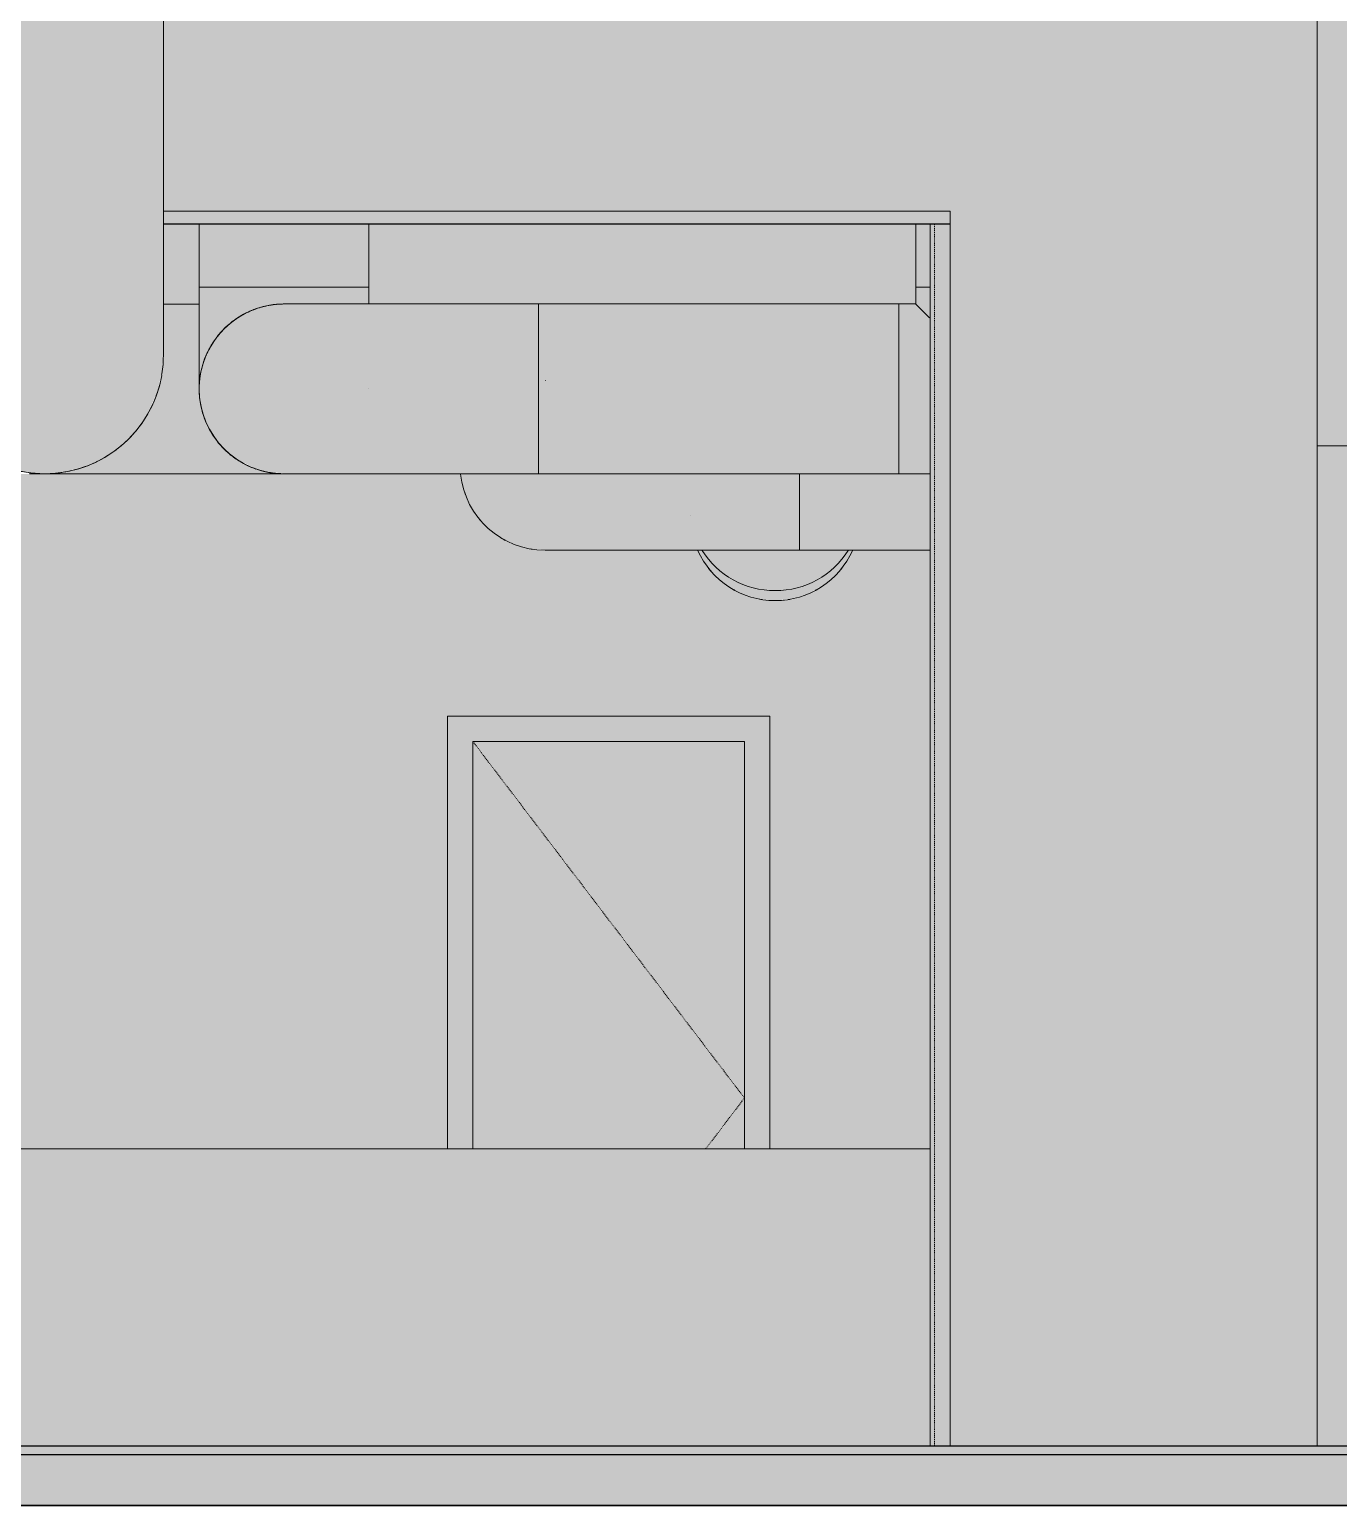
# Model space of a CAD drawing. Header units: inches. Extents: x -55396 to -733, y -290 to 853.
# Drawn here: x -13740.7 to -13586.5, y -6 to 167.9 of the extents above; entities that cross this region are included whole.
import ezdxf

# ---------------------------------------------------------------- set-up
doc = ezdxf.new("R2010")
doc.units = ezdxf.units.IN
doc.header["$MEASUREMENT"] = 0
doc.linetypes.add('Dash 1_16_', pattern=[0.125, 0.0625, -0.0625])
doc.linetypes.add('Hidden 1_8_', pattern=[0.1875, 0.125, -0.0625])
for name, color, linetype, lineweight in [('A-DOOR', 31, 'Continuous', 9), ('A-DOOR-FRAM', 31, 'Continuous', 9), ('A-FLOR', 192, 'Continuous', 9), ('A-WALL-PATT', 111, 'Continuous', 25), ('C-BLDG-PADS', 91, 'Continuous', 9), ('C-TOPO', 7, 'Continuous', 9), ('I-WALL', 2, 'Continuous', 9), ('L-SITE-WALL', 31, 'Continuous', 9), ('M-HVAC-DUCT', 70, 'Continuous', 9), ('M-HVAC-DUCT-ANNO', 70, 'Continuous', 9), ('Q-CASE', 31, 'Continuous', 9), ('S-BEAM', 12, 'Continuous', 9), ('S-COLS', 52, 'Continuous', 9)]:
    doc.layers.add(name, color=color, linetype=linetype, lineweight=lineweight)

# ---------------------------------------------------------------- blocks, each defined once
blk = doc.blocks.new('Casework 1 - Casework 1-456223-Section 6')
at = {"layer": 'Q-CASE'}
blk.add_hatch(color=256, dxfattribs=at).paths.add_polyline_path([(-25810.96, 1), (-25742.02, 1), (-25742.02, 36), (-25850.02, 36), (-25850.02, 1)], flags=0)
for p, q in [((-25850.02, 36), (-25742.02, 36)), ((-25850.02, 1), (-25850.02, 36)), ((-25742.02, 36), (-25742.02, 1))]:
    blk.add_line(p, q, dxfattribs=at)
blk = doc.blocks.new('Single-Flush - 32_ x 84_-489871-Section 6')
at = {"layer": 'A-DOOR'}
blk.add_hatch(color=256, dxfattribs=at).paths.add_polyline_path([(-25777.32, 36), (-25763.89, 36), (-25763.89, 84), (-25795.89, 84), (-25795.89, 36)], flags=0)
at = {"layer": 'A-DOOR-FRAM'}
blk.add_hatch(color=256, dxfattribs=at).paths.add_polyline_path([(-25760.89, 36), (-25760.89, 87), (-25798.89, 87), (-25798.89, 36), (-25795.89, 36), (-25795.89, 84), (-25763.89, 84), (-25763.89, 36), (-25762.18, 36)], flags=0)
at = {"layer": 'A-DOOR', "linetype": 'Dash 1_16_'}
for p in [(-25795.89, 84), (-25768.46, 36)]:
    blk.add_line(p, (-25763.89, 42), dxfattribs=at)
at = {"layer": 'A-DOOR-FRAM'}
for p, q in [((-25760.89, 87), (-25798.89, 87)), ((-25798.89, 87), (-25798.89, 36)), ((-25760.89, 36), (-25760.89, 87)), ((-25795.89, 36), (-25795.89, 84)), ((-25795.89, 84), (-25763.89, 84)), ((-25763.89, 84), (-25763.89, 36))]:
    blk.add_line(p, q, dxfattribs=at)
blk = doc.blocks.new('Round Elbow - 1_5 D-V379-Section 6')
at = {"layer": 'M-HVAC-DUCT'}
for points in [[(-25958.54, 115.55), (-25958.54, 171.55), (-25972.54, 171.55), (-25972.46, 128.57), (-25972.28, 126.93), (-25971.61, 124.58), (-25970.42, 122.19), (-25969.04, 120.32), (-25967.54, 118.83), (-25965.33, 117.33), (-25963.33, 116.4), (-25960.97, 115.76)], [(-25958.54, 115.55), (-25956.01, 115.79), (-25953.33, 116.6), (-25951.54, 117.43), (-25949.19, 119.18), (-25947.82, 120.55), (-25946.42, 122.55), (-25945.26, 125.25), (-25944.72, 127.55), (-25944.54, 130.47), (-25944.54, 171.55), (-25958.54, 171.55), (-25958.54, 115.79)]]:
    blk.add_hatch(color=256, dxfattribs=at).paths.add_polyline_path(points, flags=0)
for p, q in [((-25972.54, 171.55), (-25958.54, 171.55)), ((-25958.54, 171.55), (-25944.54, 171.55))]:
    blk.add_line(p, q, dxfattribs=at)
at = {"layer": 'M-HVAC-DUCT', "flags": 128}
for points in [[(-25972.54, 171.55), (-25972.54, 169.87), (-25972.54, 168.2), (-25972.54, 166.52), (-25972.54, 164.86), (-25972.54, 163.21), (-25972.54, 161.57), (-25972.54, 159.94), (-25972.54, 158.34), (-25972.54, 156.76), (-25972.54, 155.2), (-25972.54, 153.66), (-25972.54, 152.16), (-25972.54, 150.68), (-25972.54, 149.24), (-25972.54, 147.84), (-25972.54, 146.47), (-25972.54, 145.14), (-25972.54, 143.86), (-25972.54, 142.62), (-25972.54, 141.42), (-25972.54, 140.28), (-25972.54, 139.18), (-25972.54, 138.14), (-25972.54, 137.15), (-25972.54, 136.21), (-25972.54, 135.33), (-25972.54, 134.51), (-25972.54, 133.75), (-25972.54, 133.05), (-25972.54, 132.41), (-25972.54, 131.83), (-25972.54, 131.31), (-25972.54, 130.87), (-25972.54, 130.48), (-25972.54, 130.16), (-25972.54, 129.91), (-25972.54, 129.72), (-25972.54, 129.61), (-25972.54, 129.55), (-25972.54, 129.55)], [(-25944.54, 129.55), (-25944.54, 129.59), (-25944.54, 129.69), (-25944.54, 129.85), (-25944.54, 130.09), (-25944.54, 130.39), (-25944.54, 130.76), (-25944.54, 131.19), (-25944.54, 131.68), (-25944.54, 132.24), (-25944.54, 132.87), (-25944.54, 133.55), (-25944.54, 134.3), (-25944.54, 135.1), (-25944.54, 135.97), (-25944.54, 136.89), (-25944.54, 137.86), (-25944.54, 138.89), (-25944.54, 139.98), (-25944.54, 141.11), (-25944.54, 142.29), (-25944.54, 143.52), (-25944.54, 144.79), (-25944.54, 146.11), (-25944.54, 147.46), (-25944.54, 148.86), (-25944.54, 150.29), (-25944.54, 151.76), (-25944.54, 153.25), (-25944.54, 154.78), (-25944.54, 156.33), (-25944.54, 157.91), (-25944.54, 159.51), (-25944.54, 161.13), (-25944.54, 162.76), (-25944.54, 164.41), (-25944.54, 166.07), (-25944.54, 167.74), (-25944.54, 169.42), (-25944.54, 171.1), (-25944.54, 171.55)]]:
    blk.add_lwpolyline(points, dxfattribs=at)
at = {"layer": 'M-HVAC-DUCT'}
for start, end in [(180, 190), (270, 350), (200, 270)]:
    blk.add_arc((-25958.54, 129.55), 14, start, end, dxfattribs=at)
blk = doc.blocks.new('Round Elbow - 1_5 D-V381-Section 6')
at = {"layer": 'M-HVAC-DUCT'}
blk.add_hatch(color=256, dxfattribs=at).paths.add_polyline_path([(-25761.01, 106.54), (-25757.39, 106.54), (-25757.39, 115.55), (-25797.29, 115.49), (-25797.2, 114.58), (-25796.49, 112.46), (-25795.7, 110.98), (-25794.46, 109.46), (-25792.95, 108.22), (-25790.84, 107.18), (-25788.97, 106.69), (-25786.52, 106.54), (-25761.81, 106.54)], flags=0)
for p, q in [((-25787.35, 126.54), (-25787.39, 126.54)), ((-25757.39, 115.48), (-25757.39, 106.54))]:
    blk.add_line(p, q, dxfattribs=at)
at = {"layer": 'M-HVAC-DUCT', "flags": 128}
blk.add_lwpolyline([(-25787.39, 106.54), (-25787.37, 106.54), (-25787.29, 106.54), (-25787.17, 106.54), (-25787.01, 106.54), (-25786.79, 106.54), (-25786.53, 106.54), (-25786.22, 106.54), (-25785.87, 106.54), (-25785.47, 106.54), (-25785.02, 106.54), (-25784.53, 106.54), (-25784, 106.54), (-25783.42, 106.54), (-25782.81, 106.54), (-25782.15, 106.54), (-25781.45, 106.54), (-25780.72, 106.54), (-25779.94, 106.54), (-25779.14, 106.54), (-25778.29, 106.54), (-25777.41, 106.54), (-25776.5, 106.54), (-25775.56, 106.54), (-25774.6, 106.54), (-25773.6, 106.54), (-25772.58, 106.54), (-25771.53, 106.54), (-25770.46, 106.54), (-25769.37, 106.54), (-25768.26, 106.54), (-25767.13, 106.54), (-25765.99, 106.54), (-25764.84, 106.54), (-25763.67, 106.54), (-25762.49, 106.54), (-25761.3, 106.54), (-25760.11, 106.54), (-25758.91, 106.54), (-25757.71, 106.54), (-25757.39, 106.54)], dxfattribs=at)
at = {"layer": 'M-HVAC-DUCT'}
blk.add_arc((-25787.39, 116.54), 10, 186.047, 270, dxfattribs=at)
blk = doc.blocks.new('Round Elbow - 1_5 D-V385-Section 6')
at = {"layer": 'M-HVAC-DUCT', "flags": 128}
for points in [[(-25859.52, 124.8), (-25859.6, 125), (-25859.77, 125.54), (-25859.92, 126.08), (-25860.05, 126.62), (-25860.15, 127.17), (-25860.24, 127.73), (-25860.3, 128.28), (-25860.34, 128.84), (-25860.36, 129.4), (-25860.36, 129.55)], [(-25832.36, 129.55), (-25832.37, 128.99), (-25832.4, 128.43), (-25832.46, 127.88), (-25832.54, 127.32), (-25832.57, 127.15)], [(-25832.6, 126.95), (-25832.64, 126.77), (-25832.76, 126.22), (-25832.9, 125.68), (-25833.07, 125.15), (-25833.2, 124.78)], [(-25858.27, 122.2), (-25858.43, 122.46), (-25858.7, 122.95), (-25858.96, 123.45), (-25859.19, 123.96), (-25859.41, 124.48), (-25859.5, 124.74)], [(-25833.21, 124.75), (-25833.25, 124.62), (-25833.46, 124.1), (-25833.69, 123.59), (-25833.94, 123.09), (-25834.21, 122.6), (-25834.5, 122.11), (-25834.8, 121.65), (-25835.13, 121.19), (-25835.47, 120.75), (-25835.62, 120.57)], [(-25855.38, 118.85), (-25855.59, 119.03), (-25856, 119.4), (-25856.4, 119.8), (-25856.78, 120.21), (-25857.15, 120.63), (-25857.5, 121.07), (-25857.83, 121.52), (-25858.14, 121.99), (-25858.24, 122.16)], [(-25836.03, 120.1), (-25836.21, 119.91), (-25836.6, 119.51), (-25837.01, 119.13), (-25837.44, 118.76), (-25837.88, 118.41), (-25838.33, 118.08), (-25838.79, 117.77), (-25839.27, 117.48), (-25839.76, 117.2), (-25840.09, 117.03)], [(-25835.64, 120.54), (-25835.83, 120.32), (-25836, 120.13)], [(-25852.59, 117.02), (-25852.82, 117.13), (-25853.31, 117.4), (-25853.79, 117.69), (-25854.26, 118), (-25854.72, 118.32), (-25855.16, 118.67), (-25855.34, 118.82)], [(-25851.16, 116.4), (-25851.29, 116.45), (-25851.81, 116.66), (-25852.32, 116.88), (-25852.57, 117.01)], [(-25840.11, 117.02), (-25840.26, 116.95), (-25840.77, 116.72), (-25841.28, 116.5), (-25841.54, 116.41)], [(-25848.82, 115.77), (-25849.14, 115.83), (-25849.69, 115.95), (-25850.23, 116.1), (-25850.76, 116.26), (-25851.13, 116.39)], [(-25847.68, 115.62), (-25848.03, 115.65), (-25848.59, 115.73), (-25848.77, 115.76)], [(-25846.36, 115.55), (-25846.92, 115.56), (-25847.48, 115.6), (-25847.62, 115.61)], [(-25842.55, 116.08), (-25842.88, 115.99), (-25843.43, 115.86), (-25843.98, 115.76), (-25844.53, 115.67), (-25845.09, 115.61), (-25845.65, 115.57), (-25846.21, 115.55), (-25846.36, 115.55)], [(-25841.58, 116.39), (-25841.81, 116.31), (-25842.34, 116.14), (-25842.5, 116.1)]]:
    blk.add_lwpolyline(points, dxfattribs=at)
blk = doc.blocks.new('Round Elbow - 1_5 D-928390-Section 6')
at = {"layer": 'M-HVAC-DUCT'}
for points in [[(-25788.14, 125.55), (-25788.14, 135.55), (-25818.14, 135.55), (-25820.09, 135.36), (-25822.09, 134.72), (-25823.8, 133.78), (-25825.21, 132.62), (-25826.45, 131.11), (-25827.38, 129.38), (-25827.95, 127.5), (-25828.14, 125.55), (-25792.32, 125.55)], [(-25788.14, 115.55), (-25788.14, 125.55), (-25828.14, 125.55), (-25827.95, 123.6), (-25827.24, 121.47), (-25826.46, 120), (-25825.21, 118.48), (-25823.7, 117.24), (-25821.59, 116.2), (-25819.72, 115.71), (-25817.27, 115.55), (-25791.76, 115.55)]]:
    blk.add_hatch(color=256, dxfattribs=at).paths.add_polyline_path(points, flags=0)
at = {"layer": 'M-HVAC-DUCT', "flags": 128}
for points in [[(-25828.14, 125.55), (-25828.13, 125.95), (-25828.11, 126.35), (-25828.07, 126.75), (-25828.01, 127.15), (-25827.94, 127.54), (-25827.85, 127.93), (-25827.75, 128.32), (-25827.63, 128.7), (-25827.5, 129.07), (-25827.35, 129.45), (-25827.19, 129.81), (-25827.01, 130.17), (-25826.82, 130.52), (-25826.61, 130.86), (-25826.39, 131.2), (-25826.16, 131.52), (-25825.92, 131.84), (-25825.66, 132.15), (-25825.39, 132.44), (-25825.11, 132.73), (-25824.81, 133), (-25824.51, 133.26), (-25824.2, 133.51), (-25823.87, 133.74), (-25823.54, 133.97), (-25823.2, 134.18), (-25822.85, 134.37), (-25822.5, 134.55), (-25822.13, 134.72), (-25821.76, 134.87), (-25821.39, 135.01), (-25821.01, 135.13), (-25820.62, 135.24), (-25820.23, 135.33), (-25819.84, 135.41), (-25819.44, 135.47), (-25819.05, 135.51), (-25818.65, 135.54), (-25818.25, 135.55), (-25818.14, 135.55)], [(-25788.14, 135.55), (-25789.34, 135.55), (-25790.54, 135.55), (-25791.73, 135.55), (-25792.92, 135.55), (-25794.1, 135.55), (-25795.27, 135.55), (-25796.43, 135.55), (-25797.58, 135.55), (-25798.71, 135.55), (-25799.82, 135.55), (-25800.92, 135.55), (-25801.99, 135.55), (-25803.05, 135.55), (-25804.08, 135.55), (-25805.08, 135.55), (-25806.06, 135.55), (-25807, 135.55), (-25807.92, 135.55), (-25808.81, 135.55), (-25809.66, 135.55), (-25810.48, 135.55), (-25811.26, 135.55), (-25812.01, 135.55), (-25812.72, 135.55), (-25813.38, 135.55), (-25814.01, 135.55), (-25814.6, 135.55), (-25815.14, 135.55), (-25815.64, 135.55), (-25816.1, 135.55), (-25816.51, 135.55), (-25816.88, 135.55), (-25817.2, 135.55), (-25817.48, 135.55), (-25817.7, 135.55), (-25817.88, 135.55), (-25818.02, 135.55), (-25818.1, 135.55), (-25818.14, 135.55), (-25818.14, 135.55)], [(-25818.14, 115.55), (-25818.54, 115.56), (-25818.94, 115.58), (-25819.34, 115.62), (-25819.73, 115.68), (-25820.13, 115.75), (-25820.52, 115.84), (-25820.9, 115.94), (-25821.29, 116.06), (-25821.66, 116.19), (-25822.04, 116.34), (-25822.4, 116.5), (-25822.76, 116.68), (-25823.11, 116.87), (-25823.45, 117.08), (-25823.79, 117.3), (-25824.11, 117.53), (-25824.43, 117.78), (-25824.73, 118.03), (-25825.03, 118.3), (-25825.31, 118.58), (-25825.59, 118.88), (-25825.85, 119.18), (-25826.1, 119.49), (-25826.33, 119.82), (-25826.56, 120.15), (-25826.76, 120.49), (-25826.96, 120.84), (-25827.14, 121.19), (-25827.31, 121.56), (-25827.46, 121.93), (-25827.6, 122.3), (-25827.72, 122.68), (-25827.83, 123.07), (-25827.92, 123.46), (-25827.99, 123.85), (-25828.05, 124.25), (-25828.1, 124.65), (-25828.13, 125.04), (-25828.14, 125.44), (-25828.14, 125.55)], [(-25818.14, 115.55), (-25818.12, 115.55), (-25818.05, 115.55), (-25817.93, 115.55), (-25817.76, 115.55), (-25817.54, 115.55), (-25817.28, 115.55), (-25816.97, 115.55), (-25816.62, 115.55), (-25816.22, 115.55), (-25815.77, 115.55), (-25815.28, 115.55), (-25814.75, 115.55), (-25814.18, 115.55), (-25813.56, 115.55), (-25812.9, 115.55), (-25812.2, 115.55), (-25811.47, 115.55), (-25810.7, 115.55), (-25809.89, 115.55), (-25809.04, 115.55), (-25808.16, 115.55), (-25807.26, 115.55), (-25806.32, 115.55), (-25805.35, 115.55), (-25804.35, 115.55), (-25803.33, 115.55), (-25802.28, 115.55), (-25801.21, 115.55), (-25800.12, 115.55), (-25799.01, 115.55), (-25797.88, 115.55), (-25796.74, 115.55), (-25795.59, 115.55), (-25794.42, 115.55), (-25793.24, 115.55), (-25792.05, 115.55), (-25790.86, 115.55), (-25789.66, 115.55), (-25788.46, 115.55), (-25788.14, 115.55)]]:
    blk.add_lwpolyline(points, dxfattribs=at)
at = {"layer": 'M-HVAC-DUCT'}
for start, end in [(89.9957, 179.9957), (179.9957, 269.9957)]:
    blk.add_arc((-25818.14, 125.55), 10, start, end, dxfattribs=at)
for start_param, end_param in [(6.087219, 6.283232), (5.890562, 6.086851), (5.694217, 5.890495), (5.497627, 5.694142), (5.301219, 5.497791), (5.105035, 5.30144), (4.908741, 5.10509), (4.712435, 4.908739), (4.51611, 4.712389), (4.319734, 4.516038), (4.123485, 4.319688), (3.926988, 4.123337), (3.730618, 3.926985), (3.534108, 3.730633), (3.337774, 3.534277), (3.141946, 3.337896)]:
    blk.add_ellipse((-25788.14, 125.55), major_axis=(0, 10), ratio=0.000001, start_param=start_param, end_param=end_param, dxfattribs=at)
blk = doc.blocks.new('Round Elbow - 1_5 D-928679-Section 6')
at = {"layer": 'M-HVAC-DUCT'}
for points in [[(-25833, 125.53), (-25828.14, 125.55), (-25828.14, 135.53), (-25832.36, 135.45), (-25832.42, 128.82), (-25832.62, 126.9), (-25832.82, 126.17)], [(-25818.14, 115.53), (-25818.23, 115.55), (-25818.22, 115.54)]]:
    blk.add_hatch(color=256, dxfattribs=at).paths.add_polyline_path(points, flags=0)
h = blk.add_hatch(color=256, dxfattribs=at)
h.paths.add_polyline_path([(-25840.96, 115.53), (-25819.19, 115.61), (-25821.74, 116.23), (-25821.98, 116.3), (-25823.99, 117.46), (-25825.4, 118.7), (-25826.66, 120.37), (-25827.38, 121.72), (-25827.95, 123.6), (-25828.14, 125.54), (-25833, 125.53), (-25833.36, 124.38), (-25834.45, 122.18), (-25836.35, 119.81), (-25838.31, 118.14), (-25840.12, 117.02), (-25842.94, 116.01), (-25845.51, 115.61), (-25848.11, 115.7), (-25848.14, 115.63), (-25848.14, 115.53), (-25841.57, 115.53)], flags=0)
h.paths.add_polyline_path([(-25827.95, 122.93), (-25827.95, 122.93), (-25827.95, 122.61)], flags=0)
blk.add_line((-25848.14, 115.53), (-25848.14, 115.58), dxfattribs=at)
at = {"layer": 'M-HVAC-DUCT', "flags": 128}
for points in [[(-25832.36, 135.53), (-25832.2, 135.53), (-25831.2, 135.53), (-25830.22, 135.53), (-25829.28, 135.53), (-25828.36, 135.53), (-25828.14, 135.53)], [(-25818.14, 115.53), (-25818.16, 115.53), (-25818.24, 115.53), (-25818.36, 115.53), (-25818.52, 115.53), (-25818.74, 115.53), (-25819, 115.53), (-25819.31, 115.53), (-25819.66, 115.53), (-25820.06, 115.53), (-25820.51, 115.53), (-25821, 115.53), (-25821.53, 115.53), (-25822.11, 115.53), (-25822.72, 115.53), (-25823.38, 115.53), (-25824.08, 115.53), (-25824.81, 115.53), (-25825.59, 115.53), (-25826.4, 115.53), (-25827.24, 115.53), (-25828.12, 115.53), (-25829.03, 115.53), (-25829.97, 115.53), (-25830.94, 115.53), (-25831.93, 115.53), (-25832.95, 115.53), (-25834, 115.53), (-25835.07, 115.53), (-25836.16, 115.53), (-25837.27, 115.53), (-25838.4, 115.53), (-25839.54, 115.53), (-25840.7, 115.53), (-25841.86, 115.53), (-25843.04, 115.53), (-25844.23, 115.53), (-25845.42, 115.53), (-25846.62, 115.53), (-25847.82, 115.53), (-25848.14, 115.53)], [(-25817.63, 115.55), (-25818.03, 115.54), (-25818.14, 115.53)]]:
    blk.add_lwpolyline(points, dxfattribs=at)
at = {"layer": 'M-HVAC-DUCT'}
for major_axis, start_param, end_param in [((10, 0), 3.386095, 3.550831), ((10, 0), 3.603142, 3.756233), ((10, 0), 3.812892, 3.961814), ((10, 0), 4.020413, 4.167541), ((10, 0), 4.227064, 4.37338), ((10, 0), 4.433336, 4.579307), ((10, 0), 4.639431, 4.712321), ((-10, 0), 1.570732, 1.587826)]:
    blk.add_ellipse((-25818.14, 125.53), major_axis=major_axis, ratio=1, start_param=start_param, end_param=end_param, dxfattribs=at)
blk = doc.blocks.new('Round Tee - Standard-928740-Section 6')
at = {"layer": 'M-HVAC-DUCT'}
for points in [[(-25828.14, 125.55), (-25827.81, 128.1), (-25827.28, 129.62), (-25825.96, 131.78), (-25824.83, 132.98), (-25822.83, 134.36), (-25821.63, 134.91), (-25819.94, 135.38), (-25818.14, 135.55), (-25818.14, 137.54), (-25826.45, 137.54), (-25826.46, 137.54), (-25828.14, 137.54), (-25828.14, 126.86)], [(-25818.14, 115.54), (-25818.14, 115.55), (-25818.23, 115.55)]]:
    blk.add_hatch(color=256, dxfattribs=at).paths.add_polyline_path(points, flags=0)
h = blk.add_hatch(color=256, dxfattribs=at)
h.paths.add_polyline_path([(-25808.36, 135.55), (-25808.33, 135.55), (-25808.33, 137.54)], flags=0)
h.paths.add_polyline_path([(-25809.84, 135.55), (-25808.36, 135.55), (-25808.33, 137.54), (-25809.83, 137.54)], flags=0)
h.paths.add_polyline_path([(-25818.14, 135.55), (-25817.26, 135.55), (-25809.84, 135.55), (-25809.83, 137.54), (-25818.14, 137.54), (-25818.14, 135.55)], flags=0)
h.paths.add_polyline_path([(-25808.27, 135.55), (-25808.14, 135.55), (-25808.14, 137.54), (-25808.33, 137.54), (-25808.33, 135.55)], flags=0)
for p, q in [((-25828.14, 137.54), (-25828.14, 125.54)), ((-25808.14, 135.54), (-25808.14, 137.54)), ((-25828.14, 125.54), (-25828.14, 125.54)), ((-25808.14, 125.54), (-25808.14, 125.54))]:
    blk.add_line(p, q, dxfattribs=at)
for centre, ratio, start_param, end_param in [((-25818.14, 137.54), 0.000149, 1.570796, 3.141593), ((-25818.14, 137.54), 0.000149, 0, 1.570796), ((-25818.14, 125.54), 1, 3.398581, 3.549449), ((-25818.14, 125.54), 1, 3.615372, 3.753794), ((-25818.14, 125.54), 1, 3.824619, 3.958255), ((-25818.14, 125.54), 1, 4.03146, 4.162819), ((-25818.14, 125.54), 1, 4.237283, 4.367481), ((-25818.14, 125.54), 1, 4.442605, 4.565954), ((-25818.14, 125.54), 1, 4.647654, 4.712389)]:
    blk.add_ellipse(centre, major_axis=(10, 0), ratio=ratio, start_param=start_param, end_param=end_param, dxfattribs=at)
for points in [[(-25823.55, 133.95), (-25823.45, 134.02), (-25823.34, 134.08), (-25823.24, 134.14)], [(-25823.27, 134.13), (-25823.35, 134.07), (-25823.44, 134.02), (-25823.52, 133.97)], [(-25822.16, 134.7), (-25822.45, 134.57), (-25822.73, 134.43), (-25822.99, 134.28)], [(-25821.81, 134.84), (-25821.68, 134.9), (-25821.53, 134.95), (-25821.39, 135)], [(-25821.07, 135.1), (-25820.81, 135.18), (-25820.55, 135.25), (-25820.29, 135.3)], [(-25820.33, 135.3), (-25820.57, 135.24), (-25820.81, 135.18), (-25821.04, 135.11)], [(-25819.41, 135.46), (-25819.59, 135.44), (-25819.77, 135.41), (-25819.94, 135.38)], [(-25818.36, 135.54), (-25818.59, 135.53), (-25818.82, 135.52), (-25819.05, 135.5)], [(-25824.72, 133.07), (-25824.44, 133.32), (-25824.14, 133.55), (-25823.82, 133.77)], [(-25823.82, 133.77), (-25824.04, 133.62), (-25824.25, 133.46), (-25824.45, 133.3)], [(-25826.42, 131.15), (-25826.38, 131.21), (-25826.33, 131.27), (-25826.29, 131.34)], [(-25827.35, 129.44), (-25827.33, 129.47), (-25827.32, 129.51), (-25827.31, 129.54)], [(-25828.14, 125.54), (-25828.14, 125.76), (-25828.13, 126.18), (-25828.06, 126.83), (-25828, 127.25), (-25827.95, 127.46)]]:
    blk.add_open_spline(points, degree=3, dxfattribs=at)
for points, knots in [([(-25823.03, 134.27), (-25822.89, 134.34), (-25822.6, 134.5), (-25822.29, 134.64), (-25822.14, 134.71)], [0.72215351, 0.72215351, 0.72215351, 0.72215351, 0.75, 0.77911655, 0.77911655, 0.77911655, 0.77911655]), ([(-25821.41, 134.99), (-25821.49, 134.96), (-25821.61, 134.92), (-25821.74, 134.87), (-25821.79, 134.85)], [0.17764588, 0.17764588, 0.17764588, 0.17764588, 0.19047619, 0.19991773, 0.19991773, 0.19991773, 0.19991773]), ([(-25819.94, 135.38), (-25819.87, 135.39), (-25819.68, 135.42), (-25819.49, 135.45), (-25819.38, 135.47)], [0.9047619, 0.9047619, 0.9047619, 0.9047619, 0.91666667, 0.9350048, 0.9350048, 0.9350048, 0.9350048]), ([(-25819.05, 135.5), (-25819.01, 135.5), (-25818.76, 135.53), (-25818.52, 135.53), (-25818.31, 135.54)], [0.95238095, 0.95238095, 0.95238095, 0.95238095, 0.95833333, 0.99128438, 0.99128438, 0.99128438, 0.99128438]), ([(-25826.16, 131.52), (-25826.11, 131.59), (-25825.85, 131.93), (-25825.56, 132.26), (-25825.31, 132.51)], [0.45890792, 0.45890792, 0.45890792, 0.45890792, 0.47619048, 0.54502706, 0.54502706, 0.54502706, 0.54502706]), ([(-25825.12, 132.7), (-25825.09, 132.73), (-25825.02, 132.8), (-25824.95, 132.87), (-25824.91, 132.9)], [0.56202439, 0.56202439, 0.56202439, 0.56202439, 0.57142857, 0.58048063, 0.58048063, 0.58048063, 0.58048063]), ([(-25827.23, 129.7), (-25827.1, 129.99), (-25826.87, 130.44), (-25826.61, 130.87), (-25826.51, 131.02)], [0.3130917, 0.3130917, 0.3130917, 0.3130917, 0.3809524, 0.4177818, 0.4177818, 0.4177818, 0.4177818]), ([(-25827.9, 127.7), (-25827.88, 127.83), (-25827.74, 128.39), (-25827.56, 128.94), (-25827.39, 129.35)], [0.1603414, 0.1603414, 0.1603414, 0.1603414, 0.1904762, 0.2857143, 0.2857143, 0.2857143, 0.2857143])]:
    blk.add_open_spline(points, degree=3, knots=knots, dxfattribs=at)
blk = doc.blocks.new('Round Tee - Standard-V386-Section 6')
at = {"layer": 'M-HVAC-DUCT'}
for points in [[(-25742.02, 133.87), (-25742.02, 137.55), (-25743.69, 137.55), (-25743.65, 135.51), (-25742.35, 134.21)], [(-25742.02, 125.55), (-25742.02, 133.87), (-25743.78, 135.55), (-25745.69, 135.55), (-25745.69, 125.55)], [(-25742.02, 115.55), (-25742.02, 125.55), (-25745.69, 125.55), (-25745.69, 115.55)]]:
    blk.add_hatch(color=256, dxfattribs=at).paths.add_polyline_path(points, flags=0)
for p, q in [((-25743.69, 137.55), (-25743.69, 135.55)), ((-25743.69, 137.55), (-25742.02, 137.55)), ((-25743.69, 135.55), (-25745.69, 135.55)), ((-25745.69, 135.36), (-25745.69, 135.55)), ((-25745.69, 125.55), (-25745.69, 135.36)), ((-25745.69, 115.74), (-25745.69, 125.55)), ((-25745.69, 115.55), (-25745.69, 115.74)), ((-25745.69, 115.55), (-25742.02, 115.55))]:
    blk.add_line(p, q, dxfattribs=at)
blk.add_open_spline([(-25743.69, 135.55), (-25743.69, 135.55), (-25743.67, 135.52), (-25743.5, 135.36), (-25743.11, 134.96), (-25742.53, 134.38), (-25742.13, 133.99), (-25742.02, 133.87)], degree=3, knots=[0, 0, 0, 0, 0.047619, 0.0952381, 0.1904762, 0.2857143, 0.3230889, 0.3230889, 0.3230889, 0.3230889], dxfattribs=at)
blk = doc.blocks.new('Round Elbow - 1_5 D-933025-Section 6')
at = {"layer": 'M-HVAC-DUCT'}
for points in [[(-25760.27, 100.6), (-25760.27, 101.77), (-25762.22, 101.96), (-25764.1, 102.51), (-25765.83, 103.41), (-25767.34, 104.62), (-25768.59, 106.09), (-25768.83, 106.54), (-25769.39, 106.54), (-25768.3, 104.69), (-25767.2, 103.41), (-25765.83, 102.28), (-25764.1, 101.36), (-25762.22, 100.79)], [(-25760.27, 100.6), (-25758.16, 100.84), (-25756.45, 101.36), (-25754.44, 102.51), (-25753.2, 103.53), (-25751.96, 105.04), (-25751.19, 106.54), (-25751.71, 106.54), (-25751.96, 106.09), (-25753.2, 104.62), (-25754.72, 103.41), (-25756.45, 102.51), (-25758.32, 101.96), (-25760.27, 101.77), (-25760.27, 100.73)]]:
    blk.add_hatch(color=256, dxfattribs=at).paths.add_polyline_path(points, flags=0)
blk.add_line((-25770.27, 110.6), (-25770.27, 110.6), dxfattribs=at)
for start, end in [(204.0308, 270), (270, 335.9692)]:
    blk.add_arc((-25760.27, 110.6), 10, start, end, dxfattribs=at)
for major_axis, start_param, end_param in [((10, 0), 3.678133, 4.712389), ((-10, 0), 1.570796, 2.605052)]:
    blk.add_ellipse((-25760.27, 111.48), major_axis=major_axis, ratio=0.970613, start_param=start_param, end_param=end_param, dxfattribs=at)
blk = doc.blocks.new('columns and girder2 - one-1108489-Section 6')
at = {"layer": 'S-BEAM'}
h = blk.add_hatch(color=256, dxfattribs=at)
h.paths.add_polyline_path([(-25686.39, 118.85), (-25686.39, 250), (-25696.39, 250), (-25696.39, 118.85)], flags=0)
h.paths.add_polyline_path([(-25696.39, 278), (-25686.39, 278), (-25686.39, 294.08), (-25696.39, 294.08)], flags=0)
blk.add_hatch(color=256, dxfattribs=at).paths.add_polyline_path([(-25696.39, 1), (-25686.39, 1), (-25686.39, 118.85), (-25696.39, 118.85), (-25696.39, 76.43)], flags=0)
for p, q in [((-25696.39, 118.85), (-25696.39, 250)), ((-25686.39, 118.85), (-25696.39, 118.85)), ((-25696.39, 118.85), (-25696.39, 1))]:
    blk.add_line(p, q, dxfattribs=at)
blk = doc.blocks.new('Girt_C - 10_D-1179802-Section 6')
at = {"layer": 'S-BEAM'}
h = blk.add_hatch(color=256, dxfattribs=at)
h.paths.add_polyline_path([(-25741.84, 145.13), (-25739.64, 145.13), (-25739.64, 146.5), (-25832.36, 146.5), (-25832.36, 145.13), (-25759.12, 145.13)], flags=0)
h.paths.add_polyline_path([(-26260.23, 145.13), (-25985.89, 145.13), (-25985.89, 146.5), (-26260.64, 146.5), (-26260.64, 145.13)], flags=0)
h.paths.add_polyline_path([(-25860.36, 145.13), (-25860.36, 146.5), (-25944.54, 146.5), (-25944.54, 145.13), (-25862.79, 145.13)], flags=0)
h.paths.add_polyline_path([(-25972.54, 145.13), (-25972.54, 146.5), (-25975.89, 146.5), (-25975.89, 145.13), (-25975.11, 145.13)], flags=0)
h = blk.add_hatch(color=256, dxfattribs=at)
h.paths.add_polyline_path([(-25739.64, 144.95), (-25739.64, 145.13), (-25832.36, 145.13), (-25832.36, 144.95), (-25741.84, 144.95)], flags=0)
h.paths.add_polyline_path([(-26018.31, 144.95), (-25985.89, 145.01), (-25985.89, 145.13), (-26260.64, 145.13), (-26260.64, 144.95), (-26026.95, 144.95)], flags=0)
h.paths.add_polyline_path([(-25860.36, 144.95), (-25860.36, 145.13), (-25944.54, 145.13), (-25944.54, 144.95), (-25862.79, 144.95)], flags=0)
h.paths.add_polyline_path([(-25975.89, 144.95), (-25972.54, 145.01), (-25972.54, 145.13), (-25975.89, 145.13), (-25975.89, 144.95)], flags=0)
blk.add_line((-25832.36, 144.95), (-25739.64, 144.95), dxfattribs=at)
blk = doc.blocks.new('C-Channel-Column - C10X25-1159182-Section 6')
at = {"layer": 'S-COLS', "linetype": 'Hidden 1_8_'}
blk.add_line((-25741.49, 144.95), (-25741.49, 1), dxfattribs=at)

msp = doc.modelspace()

# ---------------------------------------------------------------- hatches: boundary and pattern name
at = {"layer": 'A-FLOR'}
msp.add_hatch(color=256, dxfattribs=at).paths.add_polyline_path([(-13357.97, 0), (-12496, 0), (-12496, 1), (-13903.25, 1), (-13903.25, 0), (-13392.53, 0)], flags=0)
at = {"layer": 'A-WALL-PATT', "lineweight": 9}
h = msp.add_hatch(dxfattribs=at)
h.set_pattern_fill('FP_29', color=256, style=0, pattern_type=2)
h.set_pattern_definition([(90, (-37026.9, -1108), (-193, -193), [48, -145]), (180, (-37026.9, -1108), (-2e-14, -193), [96.25, -96.75]), (270, (-37123.16, -1060), (-193, -193), [48, -145]), (180, (-37026.9, -1060), (-2e-14, -193), [96.25, -96.75]), (270, (-37123.4, -1060), (-193, -193), [48, -145]), (180, (-37123.4, -1060), (-2e-14, -193), [96.25, -96.75]), (90, (-37219.66, -1108), (-193, -193), [48, -145]), (180, (-37123.4, -1108), (-2e-14, -193), [96.25, -96.75]), (90, (-37074.9, -1059.75), (-193, -193), [48, -145]), (180, (-37026.66, -1059.75), (-2e-14, -193), [48.25, -144.75]), (180, (-37026.66, -1011.75), (-2e-14, -193), [48.25, -144.75]), (90, (-37171.4, -1059.75), (-193, -193), [48, -145]), (180, (-37075.16, -1059.75), (-2e-14, -193), [96.25, -96.75]), (270, (-37075.16, -1011.75), (-193, -193), [48, -145]), (180, (-37075.16, -1011.75), (-2e-14, -193), [96.25, -96.75]), (180, (-37171.66, -1059.75), (-2e-14, -193), [48, -145]), (270, (-37171.66, -1011.75), (-193, -193), [48, -145]), (180, (-37171.66, -1011.75), (-2e-14, -193), [48, -145]), (90, (-37026.9, -1011.5), (-193, -193), [48, -145]), (180, (-37026.9, -1011.5), (-2e-14, -193), [96.25, -96.75]), (270, (-37123.16, -963.5), (-193, -193), [48, -145]), (180, (-37026.9, -963.5), (-2e-14, -193), [96.25, -96.75]), (270, (-37123.4, -963.5), (-193, -193), [48, -145]), (180, (-37123.4, -963.5), (-2e-14, -193), [96.25, -96.75]), (270, (-37219.66, -963.5), (-193, -193), [48, -145]), (180, (-37123.4, -1011.5), (-2e-14, -193), [96.25, -96.75]), (90, (-37074.9, -963.25), (-193, -193), [48, -145]), (180, (-37026.66, -963.25), (-2e-14, -193), [48.25, -144.75]), (180, (-37026.66, -915.25), (-2e-14, -193), [48.25, -144.75]), (90, (-37171.4, -963.25), (-193, -193), [48, -145]), (180, (-37075.16, -963.25), (-2e-14, -193), [96.25, -96.75]), (270, (-37075.16, -915.25), (-193, -193), [48, -145]), (180, (-37075.16, -915.25), (-2e-14, -193), [96.25, -96.75]), (180, (-37171.66, -963.25), (-2e-14, -193), [48, -145]), (270, (-37171.66, -915.25), (-193, -193), [48, -145]), (180, (-37171.66, -915.25), (-2e-14, -193), [48, -145])])
h.paths.add_polyline_path([(-12597.67, 1), (-12522.62, 1), (-12522.62, 98.25), (-12431, 98.25), (-12431, 176), (-12710.5, 176), (-12710.5, 1)], flags=0)
h.paths.add_polyline_path([(-12720.5, 1), (-12720.5, 176), (-12838.24, 176), (-12841.96, 164.31), (-12837.28, 164.31), (-12837.21, 160.19), (-12837.09, 160.19), (-12837.09, 157.56), (-12815.21, 157.56), (-12815.21, 156), (-12813.21, 156), (-12813.21, 114), (-12843.74, 113.93), (-12844.23, 113.11), (-12844.38, 112.5), (-12845.05, 108.24), (-12845.27, 104.39), (-12845.29, 101.31), (-12853.21, 101.31), (-12853.18, 105.72), (-12853.51, 109.44), (-12854.27, 113.3), (-12854.79, 114), (-12885.21, 114.02), (-12885.21, 156), (-12883.21, 156), (-12883.21, 157.56), (-12861.34, 157.56), (-12861.27, 160.19), (-12861.15, 160.19), (-12861.09, 164.31), (-12856.47, 164.31), (-12860.19, 176), (-13000, 176), (-13000, 1), (-12812.12, 1), (-12812.12, 98.25), (-12738.25, 98.25), (-12738.25, 1)], flags=0)
h.paths.add_polyline_path([(-13150.61, 1), (-13053.37, 1), (-13053.37, 98.25), (-13010, 98.25), (-13010, 176), (-13289.5, 176), (-13289.5, 1), (-13288.85, 1)], flags=0)
h.paths.add_polyline_path([(-13632.25, 1), (-13589, 1), (-13589, 176), (-13724.96, 176), (-13724.96, 146.5), (-13632.25, 146.5), (-13632.25, 76.43)], flags=0)
h.paths.add_polyline_path([(-13579, 1), (-13455.37, 1), (-13455.37, 98.25), (-13374.87, 98.25), (-13374.87, 1), (-13299.5, 1), (-13299.5, 176), (-13503.8, 176), (-13507.53, 164.31), (-13502.84, 164.31), (-13502.78, 160.19), (-13502.66, 160.19), (-13502.66, 157.56), (-13480.78, 157.56), (-13480.78, 156), (-13478.78, 156), (-13478.78, 114), (-13509.31, 113.93), (-13509.82, 113.35), (-13509.87, 113.28), (-13510.71, 107.11), (-13510.84, 104.39), (-13510.86, 101.31), (-13518.78, 101.31), (-13518.75, 105.72), (-13519.01, 109.05), (-13519.85, 113.43), (-13520.02, 113.58), (-13520.34, 114), (-13550.78, 114), (-13550.78, 156), (-13548.78, 156), (-13548.78, 157.56), (-13526.91, 157.56), (-13526.83, 160.19), (-13526.72, 160.19), (-13526.66, 164.31), (-13522.03, 164.31), (-13525.76, 176), (-13579, 176), (-13579, 29.58)], flags=0)
h.paths.add_polyline_path([(-11552.5, 98.25), (-11273, 98.25), (-11273, 176), (-11552.5, 176), (-11552.5, 115.49)], flags=0)
h.paths.add_polyline_path([(-12321.19, 98.25), (-12141.5, 98.25), (-12141.5, 176), (-12421, 176), (-12421, 98.25), (-12390.31, 98.25)], flags=0)
h.paths.add_polyline_path([(-11263, 98.25), (-10983.5, 98.25), (-10983.5, 176), (-11263, 176), (-11263, 115.49)], flags=0)
h.paths.add_polyline_path([(-11562.5, 98.25), (-11562.5, 176), (-11842, 176), (-11842, 98.25), (-11630.01, 98.25)], flags=0)
h.paths.add_polyline_path([(-10748.75, 98.25), (-10694.75, 98.25), (-10694.75, 176), (-10706.5, 176), (-10706.55, 144.78), (-10706.74, 142.8), (-10707.65, 139.9), (-10708.59, 138.01), (-10710.15, 135.95), (-10712.15, 134.16), (-10714.63, 132.7), (-10716.67, 131.91), (-10719.21, 131.44), (-10721.79, 131.44), (-10724.49, 131.98), (-10727.09, 133.06), (-10727.81, 133.47), (-10729.52, 134.67), (-10731.47, 136.73), (-10732.81, 138.78), (-10733.76, 141.02), (-10734.3, 143.08), (-10734.5, 146.3), (-10734.5, 176), (-10973.5, 176), (-10973.5, 98.25), (-10766.03, 98.25)], flags=0)
h.paths.add_polyline_path([(-12131.5, 98.25), (-11852, 98.25), (-11852, 176), (-12131.5, 176), (-12131.5, 114.74)], flags=0)
h.paths.add_polyline_path([(-10754.92, 112.79), (-10757.39, 113.01), (-10759.89, 113.72), (-10761.92, 114.67), (-10764.22, 116.38), (-10765.86, 118.1), (-10767.18, 120.1), (-10768.15, 122.31), (-10768.74, 124.8), (-10768.92, 127.09), (-10768.71, 129.52), (-10768.07, 131.88), (-10767.04, 134.09), (-10765.64, 136.08), (-10763.92, 137.81), (-10761.92, 139.21), (-10759.71, 140.24), (-10757.35, 140.87), (-10754.92, 141.08), (-10752.49, 140.87), (-10750.13, 140.24), (-10747.92, 139.21), (-10745.92, 137.81), (-10744.19, 136.08), (-10742.79, 134.09), (-10741.76, 131.88), (-10741.13, 129.52), (-10740.92, 126.8), (-10741.13, 124.37), (-10741.76, 122.01), (-10742.79, 119.8), (-10744.46, 117.53), (-10745.92, 116.07), (-10747.92, 114.67), (-10750.13, 113.64), (-10752.49, 113), (-10754.22, 112.85)], flags=0)
h.paths.add_polyline_path([(-10684, 146.25), (-10684, 146.25), (-10684, 149.67)], flags=0)
h.paths.add_polyline_path([(-13752.96, 146.5), (-13752.96, 176), (-13837.15, 176), (-13837.15, 146.5), (-13753.89, 146.5)], flags=0)
h.paths.add_polyline_path([(-13865.15, 146.5), (-13865.15, 176), (-13868.5, 176), (-13868.5, 146.5), (-13866.08, 146.5)], flags=0)
h.paths.add_polyline_path([(-13878.5, 146.5), (-13878.5, 176), (-14153.25, 176), (-14153.25, 146.5), (-13885, 146.5)], flags=0)
h.paths.add_polyline_path([(-12855.84, 157.94), (-12857.06, 157.56), (-12856.72, 157.62), (-12856.72, 157.71), (-12856.65, 157.72)], flags=0)
h.paths.add_polyline_path([(-12854.31, 157.56), (-12855.15, 160.19), (-12859.09, 160.19), (-12859.09, 157.94), (-12855.84, 157.94), (-12855.84, 157.56)], flags=0)
h.paths.add_polyline_path([(-12841.36, 157.56), (-12841.5, 157.68), (-12841.67, 157.66), (-12841.67, 157.56), (-12841.37, 157.56)], flags=0)
h.paths.add_polyline_path([(-13522.38, 157.56), (-13522.28, 157.62), (-13522.28, 157.71), (-13522.49, 157.56)], flags=0)
h.paths.add_polyline_path([(-13506.93, 157.56), (-13507.07, 157.68), (-13507.23, 157.66), (-13507.23, 157.56), (-13506.94, 157.56)], flags=0)
h.paths.add_polyline_path([(-12844.12, 157.56), (-12842.59, 157.62), (-12842.59, 157.94), (-12839.34, 157.94), (-12839.34, 160.19), (-12843.28, 160.19), (-12844.11, 157.58)], flags=0)
h.paths.add_polyline_path([(-13521.41, 157.56), (-13519.9, 157.62), (-13520.72, 160.19), (-13524.66, 160.19), (-13524.66, 157.94), (-13521.41, 157.94), (-13521.41, 157.58)], flags=0)
h.paths.add_polyline_path([(-13508.16, 157.56), (-13508.16, 157.94), (-13504.91, 157.94), (-13504.91, 160.19), (-13508.85, 160.19), (-13509.68, 157.56)], flags=0)
h.paths.add_polyline_path([(-12853.19, 164.31), (-12852.53, 164.31), (-12852.53, 176), (-12856.92, 176), (-12853.19, 164.31)], flags=0)
h.paths.add_polyline_path([(-13518.76, 164.31), (-13518.09, 164.31), (-13518.09, 176), (-13522.49, 176), (-13518.76, 164.31)], flags=0)
h.paths.add_polyline_path([(-13510.8, 164.31), (-13507.07, 176), (-13511.47, 176), (-13511.47, 164.31)], flags=0)
h.paths.add_polyline_path([(-12845.23, 164.31), (-12841.51, 176), (-12845.9, 176), (-12845.9, 164.31)], flags=0)
at = {"layer": 'C-BLDG-PADS'}
h = msp.add_hatch(dxfattribs=at)
h.set_pattern_fill('FP_28', color=256, style=0, pattern_type=2)
h.set_pattern_definition([(50, (-38141.46, 98.42), (55.0854, -4.81984), [5.76, -63.36]), (355, (-38141.46, 98.42), (-10.65569, 57.76853), [4.608, -50.688]), (100.451, (-38136.87, 98.02), (44.42947, 52.94866), [4.895, -53.848]), (46.184, (-38141.46, 113.78), (81.96444, -12.71212), [8.64, -95.04]), (96.636, (-38134.63, 112.72), (71.7815, 74.81238), [7.343, -80.772]), (351.184, (-38141.46, 113.78), (71.78195, 74.81243), [6.912, -76.032]), (21, (-38133.78, 109.94), (45.84207, -30.92146), [5.76, -63.36]), (326, (-38133.78, 109.94), (18.68706, 55.69148), [4.608, -50.688]), (71.451, (-38129.96, 107.363), (64.52891, 24.77011), [4.895, -53.848]), (37.5, (-38141.46, 98.42), (0.933895, 25.566816), [2.534, -47.539, 2.534, -48.922, -50.88]), (37.5, (-38141.46, 98.42), (0.933895, 25.566816), [-101.53, 2.534, -48.346]), (7.5, (-38141.46, 98.42), (20.20404, 30.291303), [2.534, -26.803, 2.534, -46.387, -19.392]), (7.5, (-38141.46, 98.42), (20.20404, 30.291303), [-78.259, 2.534, -16.858]), (327.5, (-38158.586, 98.42), (40.997785, -1.732403), [2.534, -16.666, 2.534, -57.37, -79.488]), (327.5, (-38158.586, 98.42), (40.997785, -1.732403), [-79.104, 2.534, -76.954]), (317.5, (-38166.266, 98.42), (44.788883, 7.68784), [2.534, -22.426, 2.534, -37.248, -56.448]), (317.5, (-38166.266, 98.42), (44.788883, 7.68784), [-64.742, 2.534, -53.914])])
h.paths.add_polyline_path([(-14166, -6), (-9958.75, -6), (-9958.75, 0), (-14166, 0), (-14166, -1.7)], flags=0)
at = {"layer": 'I-WALL'}
h = msp.add_hatch(color=256, dxfattribs=at)
h.paths.add_polyline_path([(-13754.82, 1), (-13742.62, 1), (-13742.62, 36), (-13691.5, 36), (-13691.5, 87), (-13653.5, 87), (-13653.5, 36), (-13634.62, 36), (-13634.62, 106.54), (-13643.75, 106.53), (-13644.92, 104.57), (-13646.3, 103.09), (-13647.88, 101.94), (-13649.79, 101.09), (-13651.84, 100.65), (-13654.29, 100.73), (-13656.31, 101.24), (-13656.71, 101.36), (-13658.44, 102.28), (-13659.95, 103.53), (-13661.2, 105.04), (-13662.02, 106.54), (-13681.04, 106.59), (-13683.54, 107.21), (-13684.2, 107.5), (-13685.97, 108.56), (-13687.29, 109.73), (-13688.47, 111.27), (-13689.24, 112.71), (-13689.81, 114.58), (-13689.92, 115.55), (-13755.62, 115.49), (-13755.62, 1)], flags=0)
h.paths.add_polyline_path([(-13724.96, 135.53), (-13720.75, 135.53), (-13720.75, 144.95), (-13724.96, 144.95), (-13724.96, 135.53)], flags=0)
h.paths.add_polyline_path([(-13752.96, 135.53), (-13752.96, 144.95), (-13755.62, 144.95), (-13755.62, 135.53), (-13753.5, 135.53)], flags=0)
h.paths.add_polyline_path([(-13636.3, 135.55), (-13636.3, 144.95), (-13680.75, 144.95), (-13680.75, 135.55), (-13638.3, 135.55)], flags=0)
h.paths.add_polyline_path([(-13680.75, 135.55), (-13680.75, 135.55), (-13680.75, 144.95), (-13700.75, 144.95), (-13700.75, 137.54), (-13700.75, 137.54), (-13700.74, 135.55), (-13680.75, 135.55)], flags=0)
at = {"layer": 'M-HVAC-DUCT', "lineweight": 5}
for points in [[(-13720.75, 137.54), (-13710.75, 137.54), (-13710.75, 144.95), (-13720.75, 144.95), (-13720.75, 137.54)], [(-13634.96, 137.55), (-13634.62, 137.55), (-13634.62, 144.95), (-13636.3, 144.95), (-13636.26, 137.55), (-13635.08, 137.55)], [(-13638.3, 125.55), (-13638.3, 135.55), (-13680.75, 135.55), (-13680.75, 125.55), (-13643.08, 125.55)], [(-13638.3, 115.55), (-13638.3, 125.55), (-13680.75, 125.55), (-13680.75, 115.55), (-13643.08, 115.55)], [(-13643.08, 106.54), (-13634.62, 106.54), (-13634.62, 115.55), (-13650, 115.49), (-13650, 106.54)], [(-13652.88, 101.77), (-13652.88, 106.54), (-13661.44, 106.54), (-13660.97, 105.82), (-13659.95, 104.62), (-13658.44, 103.41), (-13656.71, 102.51), (-13654.83, 101.96)], [(-13652.88, 101.77), (-13650.93, 101.96), (-13649.05, 102.51), (-13647.32, 103.41), (-13645.81, 104.62), (-13644.57, 106.09), (-13644.32, 106.54), (-13652.88, 106.54), (-13652.88, 105.72)]]:
    msp.add_hatch(color=256, dxfattribs=at).paths.add_polyline_path(points, flags=0)
h = msp.add_hatch(color=256, dxfattribs=at)
h.paths.add_polyline_path([(-13700.75, 137.54), (-13700.78, 144.95), (-13710.75, 144.95), (-13710.75, 137.54), (-13700.93, 137.54)], flags=0)
h.paths.add_polyline_path([(-13701.51, 137.54), (-13701.51, 137.54), (-13701.51, 139.9)], flags=0)
h.paths.add_polyline_path([(-13702.43, 137.54), (-13702.43, 137.54), (-13702.43, 139.9)], flags=0)
h.paths.add_polyline_path([(-13703.68, 137.54), (-13703.68, 137.54), (-13703.68, 139.9)], flags=0)
at = {"layer": 'M-HVAC-DUCT-ANNO'}
h = msp.add_hatch(color=256, dxfattribs=at)
h.paths.add_polyline_path([(-13738.28, 115.61), (-13737.67, 115.61), (-13737.97, 115.64), (-13738.12, 115.63)], flags=0)
h.paths.add_polyline_path([(-13735.79, 115.96), (-13734.97, 116.15), (-13735.1, 116.15), (-13735.63, 116.01)], flags=0)
for points in [[(-13711.79, 115.61), (-13712.02, 115.68), (-13712.2, 115.69)], [(-13651.84, 100.65), (-13651.84, 100.7), (-13652.32, 100.65)]]:
    msp.add_hatch(color=256, dxfattribs=at).paths.add_polyline_path(points, flags=0)
at = {"layer": 'S-COLS', "lineweight": 5}
msp.add_hatch(color=256, dxfattribs=at).paths.add_polyline_path([(-13634.62, 1), (-13632.25, 1), (-13632.25, 144.95), (-13634.62, 144.95), (-13634.62, 76.43)], flags=0)

# ---------------------------------------------------------------- linework, layer by layer
at = {"layer": 'A-FLOR', "lineweight": 25}
for p, q in [((-12496, 1), (-13903.25, 1)), ((-13903.25, 0), (-12496, 0))]:
    msp.add_line(p, q, dxfattribs=at)
at = {"layer": 'C-BLDG-PADS'}
for p, q in [((-9958.75, 0), (-14163.25, 0)), ((-14166, -6), (-9958.75, -6))]:
    msp.add_line(p, q, dxfattribs=at)
at = {"layer": 'C-TOPO', "lineweight": 35}
msp.add_line((-14166, -6.01), (-13273.86, -6.01), dxfattribs=at)
at = {"layer": 'C-TOPO'}
msp.add_line((-13273.86, -6.01), (-14166, -6.01), dxfattribs=at)
at = {"layer": 'L-SITE-WALL'}
for p, q in [((-13724.96, 146.5), (-13632.25, 146.5)), ((-13632.25, 146.5), (-13632.25, 1))]:
    msp.add_line(p, q, dxfattribs=at)
at = {"layer": 'M-HVAC-DUCT'}
for p, q in [((-13720.75, 144.95), (-13720.75, 137.54)), ((-13700.75, 137.54), (-13700.75, 144.95)), ((-13636.3, 144.95), (-13636.3, 137.54)), ((-13638.3, 135.55), (-13680.75, 135.55)), ((-13680.75, 135.36), (-13680.75, 135.55)), ((-13680.75, 134.79), (-13680.75, 135.36)), ((-13680.75, 133.87), (-13680.75, 134.79)), ((-13638.3, 135.55), (-13638.3, 115.55)), ((-13680.75, 132.62), (-13680.75, 133.86)), ((-13680.75, 131.11), (-13680.75, 132.62)), ((-13680.75, 129.38), (-13680.75, 131.11)), ((-13680.75, 127.5), (-13680.75, 129.38)), ((-13680.75, 125.55), (-13680.75, 127.5)), ((-13680.75, 123.6), (-13680.75, 125.55)), ((-13680.75, 121.72), (-13680.75, 123.6)), ((-13680.75, 119.99), (-13680.75, 121.72)), ((-13680.75, 118.48), (-13680.75, 119.99)), ((-13680.75, 117.24), (-13680.75, 118.48)), ((-13680.75, 116.31), (-13680.75, 117.24)), ((-13680.75, 115.74), (-13680.75, 116.31)), ((-13680.75, 115.55), (-13680.75, 115.74)), ((-13680.75, 115.55), (-13638.3, 115.55)), ((-13650, 106.54), (-13650, 115.48)), ((-13650, 106.54), (-13634.62, 106.54))]:
    msp.add_line(p, q, dxfattribs=at)
for centre, ratio, start_param, end_param in [((-13710.75, 137.54), 0.000225, 3.141593, 4.712389), ((-13710.75, 137.54), 0.000225, 4.712389, 6.283185), ((-13626.3, 137.55), 0.000001, 3.141582, 3.729089), ((-13652.88, 111.48), 0.970613, 3.678133, 4.712389), ((-13652.88, 111.48), 0.970613, 4.712389, 5.746645)]:
    msp.add_ellipse(centre, major_axis=(10, 0), ratio=ratio, start_param=start_param, end_param=end_param, dxfattribs=at)
at = {"layer": 'M-HVAC-DUCT-ANNO'}
for centre, radius, start, end in [((-13710.75, 125.55), 10, 118.2556, 121.197), ((-13710.75, 125.55), 10, 98.3788, 100), ((-13710.75, 125.55), 10, 138.5135, 141.6811), ((-13710.75, 125.55), 10, 158.9292, 161.6023), ((-13738.96, 129.55), 14, 341.0716, 343.3401), ((-13710.75, 125.55), 10, 198.4001, 200.8426), ((-13738.96, 129.55), 14, 322.7897, 325.5101), ((-13738.96, 129.55), 14, 304.4899, 306.8011), ((-13710.75, 125.55), 10, 218.3186, 221.4842), ((-13710.75, 125.55), 10, 238.5714, 242.0978), ((-13738.96, 129.55), 14, 286.6599, 288.6738), ((-13710.75, 125.55), 10, 260, 261.3568), ((-13680, 116.54), 10, 198.3988, 200.8441), ((-13680, 116.54), 10, 218.3187, 221.4854), ((-13680, 116.54), 10, 238.5748, 242.0952), ((-13680, 116.54), 10, 260, 261.343), ((-13652.88, 110.6), 10, 218.3187, 221.3325), ((-13652.88, 110.6), 10, 318.5146, 321.6813), ((-13652.88, 110.6), 10, 238.8023, 241.7439), ((-13652.88, 110.6), 10, 298.2561, 301.1977), ((-13652.88, 110.6), 10, 259.3825, 261.1171), ((-13652.88, 110.6), 10, 278.8829, 280)]:
    msp.add_arc(centre, radius, start, end, dxfattribs=at)
at = {"layer": 'S-BEAM'}
msp.add_line((-13632.25, 145), (-13724.96, 145), dxfattribs=at)
at = {"layer": 'S-COLS'}
for p, q in [((-13634.62, 144.95), (-13634.62, 1)), ((-13632.25, 144.95), (-13634.62, 144.95))]:
    msp.add_line(p, q, dxfattribs=at)

# ---------------------------------------------------------------- block references
at = {"layer": 'A-DOOR'}
msp.add_blockref('Single-Flush - 32_ x 84_-489871-Section 6', (12107.39, 0), dxfattribs=at)
at = {"layer": 'M-HVAC-DUCT'}
for name, p in [('Round Elbow - 1_5 D-V379-Section 6', (12219.58, 0)), ('Round Tee - Standard-928740-Section 6', (12107.39, 0)), ('Round Tee - Standard-V386-Section 6', (12107.39, 0)), ('Round Elbow - 1_5 D-928679-Section 6', (12107.39, 0)), ('Round Elbow - 1_5 D-928390-Section 6', (12107.39, 0)), ('Round Elbow - 1_5 D-V385-Section 6', (12107.39, 0)), ('Round Elbow - 1_5 D-V381-Section 6', (12107.39, 0)), ('Round Elbow - 1_5 D-933025-Section 6', (12107.39, 0))]:
    msp.add_blockref(name, p, dxfattribs=at)
at = {"layer": 'Q-CASE'}
msp.add_blockref('Casework 1 - Casework 1-456223-Section 6', (12107.39, 0), dxfattribs=at)
at = {"layer": 'S-BEAM'}
for name in ['columns and girder2 - one-1108489-Section 6', 'Girt_C - 10_D-1179802-Section 6']:
    msp.add_blockref(name, (12107.39, 0), dxfattribs=at)
at = {"layer": 'S-COLS', "linetype": 'Hidden 1_8_'}
msp.add_blockref('C-Channel-Column - C10X25-1159182-Section 6', (12107.39, 0), dxfattribs=at)

doc.saveas('drawing.dxf')
